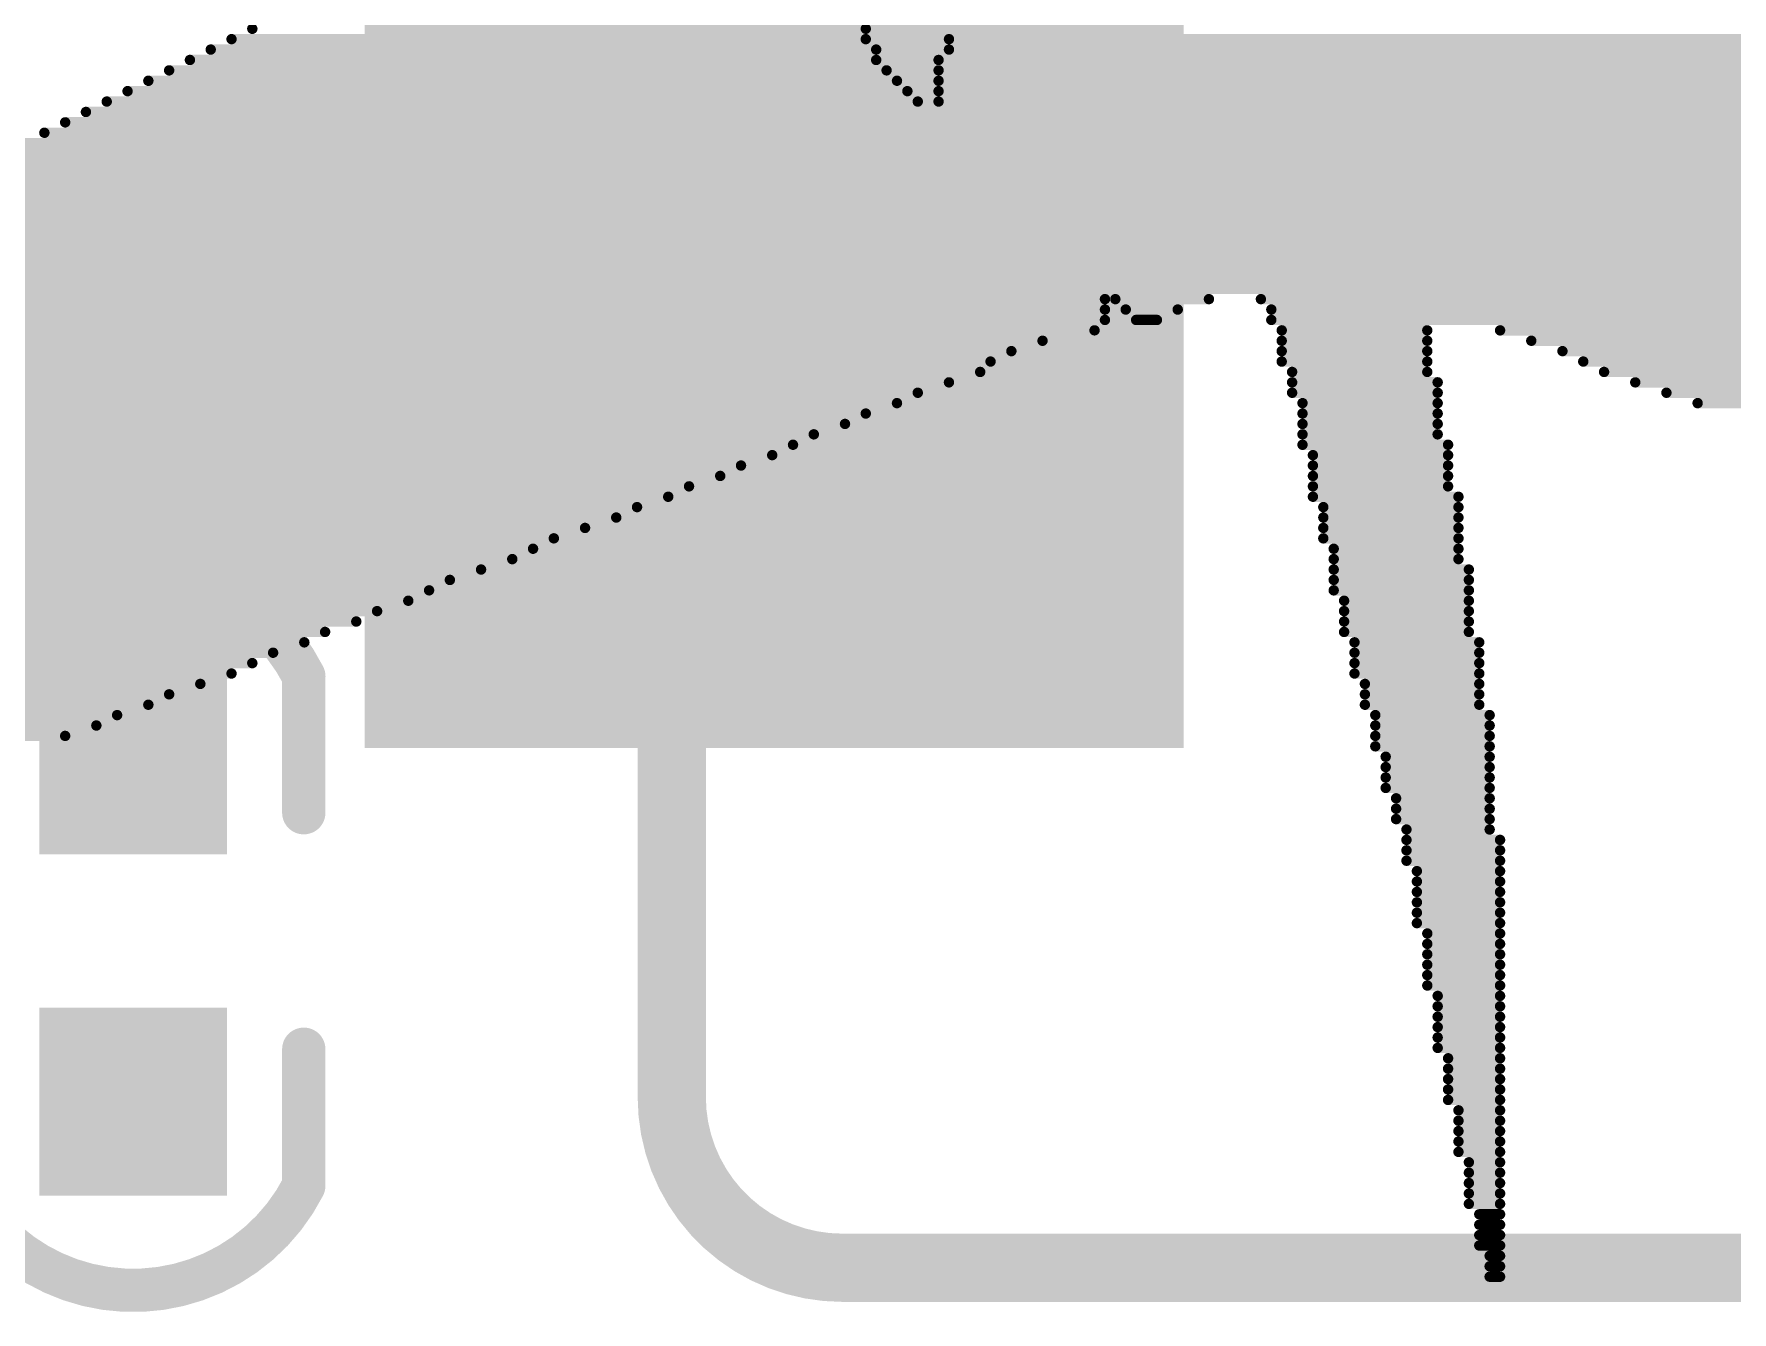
# Model space of a CAD drawing. Header units: millimetres. Extents: x -6 to 151, y -20 to 98.
# Drawn here: x 45.603 to 50.581, y 23.127 to 26.873 of the extents above; entities that cross this region are included whole.
import ezdxf

# ---------------------------------------------------------------- set-up
doc = ezdxf.new("R2010")
doc.units = ezdxf.units.MM
for name, color, linetype in [('BottomOverlay', 54, 'Continuous'), ('TopOverlay', 2, 'Continuous'), ('TopPaste', 8, 'Continuous'), ('TopSolder', 216, 'Continuous')]:
    doc.layers.add(name, color=color, linetype=linetype)

# ---------------------------------------------------------------- blocks, each defined once
blk = doc.blocks.new('CAP0402_159')
at = {"layer": 'TopPaste'}
for points in [[(-0.75, 0.25), (-0.25, 0.25), (-0.25, -0.25), (-0.75, -0.25)], [(0.25, 0.25), (0.75, 0.25), (0.75, -0.25), (0.25, -0.25)]]:
    blk.add_hatch(color=8, dxfattribs=at).paths.add_polyline_path(points)
at = {"layer": 'TopSolder'}
for points in [[(-0.7754, 0.2754), (-0.2246, 0.2754), (-0.2246, -0.2754), (-0.7754, -0.2754)], [(0.2246, 0.2754), (0.7754, 0.2754), (0.7754, -0.2754), (0.2246, -0.2754)]]:
    blk.add_hatch(color=216, dxfattribs=at).paths.add_polyline_path(points)
at = {"layer": 'TopOverlay', "const_width": 0.127}
for points in [[(-0.7472, -0.4997, -0.613401), (-0.7463, 0.5002)], [(0.7472, 0.4997, -0.613401), (0.7463, -0.5002)]]:
    blk.add_lwpolyline(points, format="xyb", dxfattribs=at)
for points in [[(-0.3466, 0.5), (-0.7466, 0.5)], [(0.7466, 0.5), (0.3466, 0.5)], [(-0.7466, -0.5), (-0.3466, -0.5)], [(0.3466, -0.5), (0.7466, -0.5)]]:
    blk.add_lwpolyline(points, dxfattribs=at)
at = {"layer": 'TopOverlay', "const_width": 0.0635}
for points in [[(-0.7784, 0.5, 1), (-0.7149, 0.5, 1)], [(-0.778, 0.5002, 1), (-0.7145, 0.5002, 1)], [(-0.3784, 0.5, 1), (-0.3149, 0.5, 1)], [(0.3149, 0.5, 1), (0.3784, 0.5, 1)], [(0.7149, 0.5, 1), (0.7784, 0.5, 1)], [(0.7154, 0.4997, 1), (0.7789, 0.4997, 1)], [(-0.7789, -0.4997, 1), (-0.7154, -0.4997, 1)], [(-0.7784, -0.5, 1), (-0.7149, -0.5, 1)], [(-0.3784, -0.5, 1), (-0.3149, -0.5, 1)], [(0.3149, -0.5, 1), (0.3784, -0.5, 1)], [(0.7145, -0.5002, 1), (0.778, -0.5002, 1)], [(0.7149, -0.5, 1), (0.7784, -0.5, 1)]]:
    blk.add_lwpolyline(points, format="xyb", close=True, dxfattribs=at)
blk = doc.blocks.new('0650_____171')
at = {"layer": 'TopPaste'}
blk.add_hatch(color=8, dxfattribs=at).paths.add_polyline_path([(-1.8241, -1.7499), (-4.1741, -1.7499), (-4.1741, 1.7501), (-1.8241, 1.7501)])
at = {"layer": 'TopSolder'}
blk.add_hatch(color=216, dxfattribs=at).paths.add_polyline_path([(-1.7987, -1.7753), (-4.1995, -1.7753), (-4.1995, 1.7755), (-1.7987, 1.7755)])
at = {"layer": 'TopOverlay', "const_width": 0.2}
for points in [[(-3.299, -2.7987), (-3.299, 2.8013)], [(-2.7992, -3.2985), (2.8008, -3.2985)]]:
    blk.add_lwpolyline(points, dxfattribs=at)
blk.add_lwpolyline([(-2.799, -3.2985, -0.414214), (-3.299, -2.7985)], format="xyb", dxfattribs=at)
at = {"layer": 'TopOverlay', "const_width": 0.1}
for points in [[(-3.349, -2.7985, 1), (-3.249, -2.7985, 1)], [(-3.349, -2.7987, 1), (-3.249, -2.7987, 1)], [(-2.8492, -3.2985, 1), (-2.7492, -3.2985, 1)], [(-2.849, -3.2985, 1), (-2.749, -3.2985, 1)]]:
    blk.add_lwpolyline(points, format="xyb", close=True, dxfattribs=at)

msp = doc.modelspace()

# ---------------------------------------------------------------- linework, layer by layer
at = {"layer": 'BottomOverlay', "const_width": 0.0152}
for points in [[(46.2356, 26.8884, 1), (46.2509, 26.8884, 1)], [(48.0339, 26.8884, 1), (48.0492, 26.8884, 1)], [(46.1137, 26.8275, 1), (46.1289, 26.8275, 1)], [(46.1747, 26.858, 1), (46.1899, 26.858, 1)], [(48.0339, 26.858, 1), (48.0492, 26.858, 1)], [(48.0644, 26.8275, 1), (48.0797, 26.8275, 1)], [(48.2778, 26.858, 1), (48.293, 26.858, 1)], [(48.2778, 26.8275, 1), (48.293, 26.8275, 1)], [(45.9918, 26.7665, 1), (46.007, 26.7665, 1)], [(46.0527, 26.797, 1), (46.068, 26.797, 1)], [(48.0644, 26.797, 1), (48.0797, 26.797, 1)], [(48.0949, 26.7665, 1), (48.1101, 26.7665, 1)], [(48.2473, 26.797, 1), (48.2625, 26.797, 1)], [(48.2473, 26.7665, 1), (48.2625, 26.7665, 1)], [(45.9308, 26.736, 1), (45.9461, 26.736, 1)], [(48.1254, 26.736, 1), (48.1406, 26.736, 1)], [(48.2473, 26.736, 1), (48.2625, 26.736, 1)], [(45.8089, 26.6751, 1), (45.8241, 26.6751, 1)], [(45.8699, 26.7056, 1), (45.8851, 26.7056, 1)], [(48.1559, 26.7056, 1), (48.1711, 26.7056, 1)], [(48.1863, 26.6751, 1), (48.2016, 26.6751, 1)], [(48.2473, 26.7056, 1), (48.2625, 26.7056, 1)], [(48.2473, 26.6751, 1), (48.2625, 26.6751, 1)], [(45.7479, 26.6446, 1), (45.7632, 26.6446, 1)], [(45.626, 26.5836, 1), (45.6413, 26.5836, 1)], [(45.687, 26.6141, 1), (45.7022, 26.6141, 1)], [(48.735, 26.096, 1), (48.7502, 26.096, 1)], [(48.7655, 26.096, 1), (48.7807, 26.096, 1)], [(49.0398, 26.096, 1), (49.055, 26.096, 1)], [(49.1922, 26.096, 1), (49.2074, 26.096, 1)], [(48.735, 26.0655, 1), (48.7502, 26.0655, 1)], [(48.735, 26.035, 1), (48.7502, 26.035, 1)], [(48.7959, 26.0655, 1), (48.8112, 26.0655, 1)], [(48.8264, 26.035, 1), (48.8417, 26.035, 1)], [(48.8874, 26.035, 1), (48.9026, 26.035, 1)], [(48.9483, 26.0655, 1), (48.9636, 26.0655, 1)], [(49.2227, 26.0655, 1), (49.2379, 26.0655, 1)], [(49.2227, 26.035, 1), (49.2379, 26.035, 1)], [(48.5521, 25.974, 1), (48.5673, 25.974, 1)], [(48.7045, 26.0045, 1), (48.7197, 26.0045, 1)], [(49.2531, 26.0045, 1), (49.2684, 26.0045, 1)], [(49.2531, 25.974, 1), (49.2684, 25.974, 1)], [(49.6799, 26.0045, 1), (49.6951, 26.0045, 1)], [(49.6799, 25.974, 1), (49.6951, 25.974, 1)], [(49.8932, 26.0045, 1), (49.9085, 26.0045, 1)], [(49.9847, 25.974, 1), (49.9999, 25.974, 1)], [(48.4607, 25.9436, 1), (48.4759, 25.9436, 1)], [(49.2531, 25.9436, 1), (49.2684, 25.9436, 1)], [(49.6799, 25.9436, 1), (49.6951, 25.9436, 1)], [(50.0761, 25.9436, 1), (50.0913, 25.9436, 1)], [(48.3692, 25.8826, 1), (48.3845, 25.8826, 1)], [(48.3997, 25.9131, 1), (48.4149, 25.9131, 1)], [(49.2531, 25.9131, 1), (49.2684, 25.9131, 1)], [(49.2836, 25.8826, 1), (49.2989, 25.8826, 1)], [(49.6799, 25.9131, 1), (49.6951, 25.9131, 1)], [(49.6799, 25.8826, 1), (49.6951, 25.8826, 1)], [(50.1371, 25.9131, 1), (50.1523, 25.9131, 1)], [(50.198, 25.8826, 1), (50.2133, 25.8826, 1)], [(48.1863, 25.8216, 1), (48.2016, 25.8216, 1)], [(48.2778, 25.8521, 1), (48.293, 25.8521, 1)], [(49.2836, 25.8521, 1), (49.2989, 25.8521, 1)], [(49.2836, 25.8216, 1), (49.2989, 25.8216, 1)], [(49.7103, 25.8521, 1), (49.7256, 25.8521, 1)], [(49.7103, 25.8216, 1), (49.7256, 25.8216, 1)], [(50.2895, 25.8521, 1), (50.3047, 25.8521, 1)], [(50.3809, 25.8216, 1), (50.3961, 25.8216, 1)], [(48.1254, 25.7912, 1), (48.1406, 25.7912, 1)], [(49.3141, 25.7912, 1), (49.3293, 25.7912, 1)], [(49.7103, 25.7912, 1), (49.7256, 25.7912, 1)], [(50.4723, 25.7912, 1), (50.4876, 25.7912, 1)], [(47.973, 25.7302, 1), (47.9882, 25.7302, 1)], [(48.0339, 25.7607, 1), (48.0492, 25.7607, 1)], [(49.3141, 25.7607, 1), (49.3293, 25.7607, 1)], [(49.3141, 25.7302, 1), (49.3293, 25.7302, 1)], [(49.7103, 25.7607, 1), (49.7256, 25.7607, 1)], [(49.7103, 25.7302, 1), (49.7256, 25.7302, 1)], [(47.8815, 25.6997, 1), (47.8968, 25.6997, 1)], [(49.3141, 25.6997, 1), (49.3293, 25.6997, 1)], [(49.7103, 25.6997, 1), (49.7256, 25.6997, 1)], [(47.7596, 25.6388, 1), (47.7749, 25.6388, 1)], [(47.8206, 25.6692, 1), (47.8358, 25.6692, 1)], [(49.3141, 25.6692, 1), (49.3293, 25.6692, 1)], [(49.3446, 25.6388, 1), (49.3598, 25.6388, 1)], [(49.7408, 25.6692, 1), (49.7561, 25.6692, 1)], [(49.7408, 25.6388, 1), (49.7561, 25.6388, 1)], [(47.6072, 25.5778, 1), (47.6225, 25.5778, 1)], [(47.6682, 25.6083, 1), (47.6834, 25.6083, 1)], [(49.3446, 25.6083, 1), (49.3598, 25.6083, 1)], [(49.3446, 25.5778, 1), (49.3598, 25.5778, 1)], [(49.7408, 25.6083, 1), (49.7561, 25.6083, 1)], [(49.7408, 25.5778, 1), (49.7561, 25.5778, 1)], [(47.5158, 25.5473, 1), (47.531, 25.5473, 1)], [(49.3446, 25.5473, 1), (49.3598, 25.5473, 1)], [(49.7408, 25.5473, 1), (49.7561, 25.5473, 1)], [(47.3634, 25.4864, 1), (47.3786, 25.4864, 1)], [(47.4548, 25.5168, 1), (47.4701, 25.5168, 1)], [(49.3446, 25.5168, 1), (49.3598, 25.5168, 1)], [(49.3751, 25.4864, 1), (49.3903, 25.4864, 1)], [(49.7713, 25.5168, 1), (49.7865, 25.5168, 1)], [(49.7713, 25.4864, 1), (49.7865, 25.4864, 1)], [(47.211, 25.4254, 1), (47.2262, 25.4254, 1)], [(47.3024, 25.4559, 1), (47.3177, 25.4559, 1)], [(49.3751, 25.4559, 1), (49.3903, 25.4559, 1)], [(49.3751, 25.4254, 1), (49.3903, 25.4254, 1)], [(49.7713, 25.4559, 1), (49.7865, 25.4559, 1)], [(49.7713, 25.4254, 1), (49.7865, 25.4254, 1)], [(47.1195, 25.3949, 1), (47.1348, 25.3949, 1)], [(49.3751, 25.3949, 1), (49.3903, 25.3949, 1)], [(49.7713, 25.3949, 1), (49.7865, 25.3949, 1)], [(46.9976, 25.334, 1), (47.0129, 25.334, 1)], [(47.0586, 25.3644, 1), (47.0738, 25.3644, 1)], [(49.4055, 25.3644, 1), (49.4208, 25.3644, 1)], [(49.4055, 25.334, 1), (49.4208, 25.334, 1)], [(49.7713, 25.3644, 1), (49.7865, 25.3644, 1)], [(49.7713, 25.334, 1), (49.7865, 25.334, 1)], [(46.8147, 25.273, 1), (46.83, 25.273, 1)], [(46.9062, 25.3035, 1), (46.9214, 25.3035, 1)], [(49.4055, 25.3035, 1), (49.4208, 25.3035, 1)], [(49.4055, 25.273, 1), (49.4208, 25.273, 1)], [(49.8018, 25.3035, 1), (49.817, 25.3035, 1)], [(49.8018, 25.273, 1), (49.817, 25.273, 1)], [(46.7538, 25.2425, 1), (46.769, 25.2425, 1)], [(49.4055, 25.2425, 1), (49.4208, 25.2425, 1)], [(49.8018, 25.2425, 1), (49.817, 25.2425, 1)], [(46.6014, 25.1816, 1), (46.6166, 25.1816, 1)], [(46.6928, 25.212, 1), (46.7081, 25.212, 1)], [(49.436, 25.212, 1), (49.4513, 25.212, 1)], [(49.436, 25.1816, 1), (49.4513, 25.1816, 1)], [(49.8018, 25.212, 1), (49.817, 25.212, 1)], [(49.8018, 25.1816, 1), (49.817, 25.1816, 1)], [(46.5404, 25.1511, 1), (46.5557, 25.1511, 1)], [(49.436, 25.1511, 1), (49.4513, 25.1511, 1)], [(49.8018, 25.1511, 1), (49.817, 25.1511, 1)], [(46.388, 25.0901, 1), (46.4033, 25.0901, 1)], [(46.449, 25.1206, 1), (46.4642, 25.1206, 1)], [(49.436, 25.1206, 1), (49.4513, 25.1206, 1)], [(49.4665, 25.0901, 1), (49.4817, 25.0901, 1)], [(49.8018, 25.1206, 1), (49.817, 25.1206, 1)], [(49.8323, 25.0901, 1), (49.8475, 25.0901, 1)], [(46.2356, 25.0292, 1), (46.2509, 25.0292, 1)], [(46.2966, 25.0596, 1), (46.3118, 25.0596, 1)], [(49.4665, 25.0596, 1), (49.4817, 25.0596, 1)], [(49.4665, 25.0292, 1), (49.4817, 25.0292, 1)], [(49.8323, 25.0596, 1), (49.8475, 25.0596, 1)], [(49.8323, 25.0292, 1), (49.8475, 25.0292, 1)], [(46.1747, 24.9987, 1), (46.1899, 24.9987, 1)], [(49.4665, 24.9987, 1), (49.4817, 24.9987, 1)], [(49.8323, 24.9987, 1), (49.8475, 24.9987, 1)], [(45.9918, 24.9377, 1), (46.007, 24.9377, 1)], [(46.0832, 24.9682, 1), (46.0985, 24.9682, 1)], [(49.497, 24.9682, 1), (49.5122, 24.9682, 1)], [(49.497, 24.9377, 1), (49.5122, 24.9377, 1)], [(49.8323, 24.9682, 1), (49.8475, 24.9682, 1)], [(49.8323, 24.9377, 1), (49.8475, 24.9377, 1)], [(45.8394, 24.8768, 1), (45.8546, 24.8768, 1)], [(45.9308, 24.9072, 1), (45.9461, 24.9072, 1)], [(49.497, 24.9072, 1), (49.5122, 24.9072, 1)], [(49.5275, 24.8768, 1), (49.5427, 24.8768, 1)], [(49.8323, 24.9072, 1), (49.8475, 24.9072, 1)], [(49.8627, 24.8768, 1), (49.878, 24.8768, 1)], [(45.7784, 24.8463, 1), (45.7937, 24.8463, 1)], [(49.5275, 24.8463, 1), (49.5427, 24.8463, 1)], [(49.8627, 24.8463, 1), (49.878, 24.8463, 1)], [(45.687, 24.8158, 1), (45.7022, 24.8158, 1)], [(49.5275, 24.8158, 1), (49.5427, 24.8158, 1)], [(49.5275, 24.7853, 1), (49.5427, 24.7853, 1)], [(49.8627, 24.8158, 1), (49.878, 24.8158, 1)], [(49.8627, 24.7853, 1), (49.878, 24.7853, 1)], [(49.5579, 24.7548, 1), (49.5732, 24.7548, 1)], [(49.5579, 24.7244, 1), (49.5732, 24.7244, 1)], [(49.8627, 24.7548, 1), (49.878, 24.7548, 1)], [(49.8627, 24.7244, 1), (49.878, 24.7244, 1)], [(49.5579, 24.6939, 1), (49.5732, 24.6939, 1)], [(49.8627, 24.6939, 1), (49.878, 24.6939, 1)], [(49.5579, 24.6634, 1), (49.5732, 24.6634, 1)], [(49.5884, 24.6329, 1), (49.6037, 24.6329, 1)], [(49.8627, 24.6634, 1), (49.878, 24.6634, 1)], [(49.8627, 24.6329, 1), (49.878, 24.6329, 1)], [(49.5884, 24.6024, 1), (49.6037, 24.6024, 1)], [(49.8627, 24.6024, 1), (49.878, 24.6024, 1)], [(49.5884, 24.572, 1), (49.6037, 24.572, 1)], [(49.6189, 24.5415, 1), (49.6341, 24.5415, 1)], [(49.8627, 24.572, 1), (49.878, 24.572, 1)], [(49.8627, 24.5415, 1), (49.878, 24.5415, 1)], [(49.6189, 24.511, 1), (49.6341, 24.511, 1)], [(49.6189, 24.4805, 1), (49.6341, 24.4805, 1)], [(49.8932, 24.511, 1), (49.9085, 24.511, 1)], [(49.8932, 24.4805, 1), (49.9085, 24.4805, 1)], [(49.6189, 24.45, 1), (49.6341, 24.45, 1)], [(49.8932, 24.45, 1), (49.9085, 24.45, 1)], [(49.6494, 24.4196, 1), (49.6646, 24.4196, 1)], [(49.6494, 24.3891, 1), (49.6646, 24.3891, 1)], [(49.8932, 24.4196, 1), (49.9085, 24.4196, 1)], [(49.8932, 24.3891, 1), (49.9085, 24.3891, 1)], [(49.6494, 24.3586, 1), (49.6646, 24.3586, 1)], [(49.6494, 24.3281, 1), (49.6646, 24.3281, 1)], [(49.8932, 24.3586, 1), (49.9085, 24.3586, 1)], [(49.8932, 24.3281, 1), (49.9085, 24.3281, 1)], [(49.6494, 24.2976, 1), (49.6646, 24.2976, 1)], [(49.8932, 24.2976, 1), (49.9085, 24.2976, 1)], [(49.6494, 24.2672, 1), (49.6646, 24.2672, 1)], [(49.6799, 24.2367, 1), (49.6951, 24.2367, 1)], [(49.8932, 24.2672, 1), (49.9085, 24.2672, 1)], [(49.8932, 24.2367, 1), (49.9085, 24.2367, 1)], [(49.6799, 24.2062, 1), (49.6951, 24.2062, 1)], [(49.8932, 24.2062, 1), (49.9085, 24.2062, 1)], [(49.6799, 24.1757, 1), (49.6951, 24.1757, 1)], [(49.6799, 24.1452, 1), (49.6951, 24.1452, 1)], [(49.8932, 24.1757, 1), (49.9085, 24.1757, 1)], [(49.8932, 24.1452, 1), (49.9085, 24.1452, 1)], [(49.6799, 24.1148, 1), (49.6951, 24.1148, 1)], [(49.6799, 24.0843, 1), (49.6951, 24.0843, 1)], [(49.8932, 24.1148, 1), (49.9085, 24.1148, 1)], [(49.8932, 24.0843, 1), (49.9085, 24.0843, 1)], [(49.7103, 24.0538, 1), (49.7256, 24.0538, 1)], [(49.8932, 24.0538, 1), (49.9085, 24.0538, 1)], [(49.7103, 24.0233, 1), (49.7256, 24.0233, 1)], [(49.7103, 23.9928, 1), (49.7256, 23.9928, 1)], [(49.8932, 24.0233, 1), (49.9085, 24.0233, 1)], [(49.8932, 23.9928, 1), (49.9085, 23.9928, 1)], [(49.7103, 23.9624, 1), (49.7256, 23.9624, 1)], [(49.7103, 23.9319, 1), (49.7256, 23.9319, 1)], [(49.8932, 23.9624, 1), (49.9085, 23.9624, 1)], [(49.8932, 23.9319, 1), (49.9085, 23.9319, 1)], [(49.7103, 23.9014, 1), (49.7256, 23.9014, 1)], [(49.8932, 23.9014, 1), (49.9085, 23.9014, 1)], [(49.7408, 23.8709, 1), (49.7561, 23.8709, 1)], [(49.7408, 23.8404, 1), (49.7561, 23.8404, 1)], [(49.8932, 23.8709, 1), (49.9085, 23.8709, 1)], [(49.8932, 23.8404, 1), (49.9085, 23.8404, 1)], [(49.7408, 23.81, 1), (49.7561, 23.81, 1)], [(49.7408, 23.7795, 1), (49.7561, 23.7795, 1)], [(49.8932, 23.81, 1), (49.9085, 23.81, 1)], [(49.8932, 23.7795, 1), (49.9085, 23.7795, 1)], [(49.7408, 23.749, 1), (49.7561, 23.749, 1)], [(49.8932, 23.749, 1), (49.9085, 23.749, 1)], [(49.7713, 23.7185, 1), (49.7865, 23.7185, 1)], [(49.7713, 23.688, 1), (49.7865, 23.688, 1)], [(49.8932, 23.7185, 1), (49.9085, 23.7185, 1)], [(49.8932, 23.688, 1), (49.9085, 23.688, 1)], [(49.7713, 23.6576, 1), (49.7865, 23.6576, 1)], [(49.8932, 23.6576, 1), (49.9085, 23.6576, 1)], [(49.7713, 23.6271, 1), (49.7865, 23.6271, 1)], [(49.7713, 23.5966, 1), (49.7865, 23.5966, 1)], [(49.8932, 23.6271, 1), (49.9085, 23.6271, 1)], [(49.8932, 23.5966, 1), (49.9085, 23.5966, 1)], [(49.8018, 23.5661, 1), (49.817, 23.5661, 1)], [(49.8018, 23.5356, 1), (49.817, 23.5356, 1)], [(49.8932, 23.5661, 1), (49.9085, 23.5661, 1)], [(49.8932, 23.5356, 1), (49.9085, 23.5356, 1)], [(49.8018, 23.5052, 1), (49.817, 23.5052, 1)], [(49.8932, 23.5052, 1), (49.9085, 23.5052, 1)], [(49.8018, 23.4747, 1), (49.817, 23.4747, 1)], [(49.8018, 23.4442, 1), (49.817, 23.4442, 1)], [(49.8932, 23.4747, 1), (49.9085, 23.4747, 1)], [(49.8932, 23.4442, 1), (49.9085, 23.4442, 1)], [(49.8323, 23.4137, 1), (49.8475, 23.4137, 1)], [(49.8323, 23.3832, 1), (49.8475, 23.3832, 1)], [(49.8932, 23.4137, 1), (49.9085, 23.4137, 1)], [(49.8932, 23.3832, 1), (49.9085, 23.3832, 1)], [(49.8323, 23.3528, 1), (49.8475, 23.3528, 1)], [(49.8932, 23.3528, 1), (49.9085, 23.3528, 1)], [(49.8323, 23.3223, 1), (49.8475, 23.3223, 1)], [(49.8627, 23.2918, 1), (49.878, 23.2918, 1)], [(49.8932, 23.3223, 1), (49.9085, 23.3223, 1)], [(49.8932, 23.2918, 1), (49.9085, 23.2918, 1)], [(49.8627, 23.2613, 1), (49.878, 23.2613, 1)], [(49.8627, 23.2308, 1), (49.878, 23.2308, 1)], [(49.8932, 23.2613, 1), (49.9085, 23.2613, 1)], [(49.8932, 23.2308, 1), (49.9085, 23.2308, 1)]]:
    msp.add_lwpolyline(points, format="xyb", close=True, dxfattribs=at)
at = {"layer": 'BottomOverlay', "const_width": 0.0305}
for points in [[(46.1213, 26.8275), (48.072, 26.8275)], [(46.1823, 26.858), (48.0416, 26.858)], [(48.2854, 26.858), (52.1868, 26.858)], [(48.2854, 26.8275), (52.2478, 26.8275)], [(45.9994, 26.7665), (48.1025, 26.7665)], [(46.0604, 26.797), (48.072, 26.797)], [(48.2549, 26.797), (52.3088, 26.797)], [(48.2549, 26.7665), (52.3697, 26.7665)], [(45.9384, 26.736), (48.133, 26.736)], [(48.2549, 26.736), (52.4307, 26.736)], [(45.8165, 26.6751), (48.194, 26.6751)], [(45.8775, 26.7056), (48.1635, 26.7056)], [(48.2549, 26.7056), (52.4916, 26.7056)], [(48.2549, 26.6751), (52.5221, 26.6751)], [(45.7556, 26.6446), (52.5831, 26.6446)], [(45.6336, 26.5836), (52.6745, 26.5836)], [(45.6946, 26.6141), (52.644, 26.6141)], [(45.5117, 26.5227), (52.766, 26.5227)], [(45.5727, 26.5532), (52.7355, 26.5532)], [(45.4508, 26.4922), (52.8269, 26.4922)], [(44.9936, 26.4312), (52.9184, 26.4312)], [(45.3898, 26.4617), (52.8574, 26.4617)], [(44.9936, 26.4008), (52.9488, 26.4008)], [(44.9936, 26.3703), (53.0098, 26.3703)], [(44.9936, 26.3398), (53.0403, 26.3398)], [(44.9021, 26.2788), (53.1317, 26.2788)], [(44.9936, 26.3093), (53.1012, 26.3093)], [(44.8412, 26.2179), (53.2232, 26.2179)], [(44.9021, 26.2484), (53.1927, 26.2484)], [(44.7802, 26.1874), (53.2841, 26.1874)], [(44.6583, 26.1264), (53.3756, 26.1264)], [(44.7192, 26.1569), (53.3146, 26.1569)], [(44.5668, 26.096), (48.7426, 26.096)], [(48.7731, 26.096), (49.0474, 26.096)], [(49.1998, 26.096), (53.406, 26.096)], [(44.4449, 26.035), (48.7426, 26.035)], [(44.5059, 26.0655), (48.7426, 26.0655)], [(48.8036, 26.0655), (48.956, 26.0655)], [(48.834, 26.035), (48.895, 26.035)], [(49.2303, 26.0655), (53.4365, 26.0655)], [(49.2303, 26.035), (53.4975, 26.035)], [(44.2925, 25.974), (48.5597, 25.974)], [(44.384, 26.0045), (48.7121, 26.0045)], [(49.2608, 26.0045), (49.6875, 26.0045)], [(49.2608, 25.974), (49.6875, 25.974)], [(49.9008, 26.0045), (53.528, 26.0045)], [(49.9923, 25.974), (53.5889, 25.974)], [(44.2316, 25.9436), (48.4683, 25.9436)], [(49.2608, 25.9436), (49.6875, 25.9436)], [(50.0837, 25.9436), (53.6194, 25.9436)], [(44.1096, 25.8826), (48.3768, 25.8826)], [(44.1706, 25.9131), (48.4073, 25.9131)], [(49.2608, 25.9131), (49.6875, 25.9131)], [(49.2912, 25.8826), (49.6875, 25.8826)], [(50.1447, 25.9131), (53.6804, 25.9131)], [(50.2056, 25.8826), (53.7108, 25.8826)], [(43.9572, 25.8216), (48.194, 25.8216)], [(44.0182, 25.8521), (48.2854, 25.8521)], [(49.2912, 25.8521), (49.718, 25.8521)], [(49.2912, 25.8216), (49.718, 25.8216)], [(50.2971, 25.8521), (53.7718, 25.8521)], [(50.3885, 25.8216), (53.8023, 25.8216)], [(43.8963, 25.7912), (48.133, 25.7912)], [(49.3217, 25.7912), (49.718, 25.7912)], [(50.48, 25.7912), (53.8328, 25.7912)], [(43.7439, 25.7302), (47.9806, 25.7302)], [(43.8353, 25.7607), (48.0416, 25.7607)], [(49.3217, 25.7607), (49.718, 25.7607)], [(49.3217, 25.7302), (49.718, 25.7302)], [(43.6829, 25.6997), (47.8892, 25.6997)], [(49.3217, 25.6997), (49.718, 25.6997)], [(43.561, 25.6388), (47.7672, 25.6388)], [(43.622, 25.6692), (47.8282, 25.6692)], [(49.3217, 25.6692), (49.7484, 25.6692)], [(49.3522, 25.6388), (49.7484, 25.6388)], [(43.4086, 25.5778), (47.6148, 25.5778)], [(43.4696, 25.6083), (47.6758, 25.6083)], [(49.3522, 25.6083), (49.7484, 25.6083)], [(49.3522, 25.5778), (49.7484, 25.5778)], [(43.3476, 25.5473), (47.5234, 25.5473)], [(49.3522, 25.5473), (49.7484, 25.5473)], [(43.1952, 25.4864), (47.371, 25.4864)], [(43.2867, 25.5168), (47.4624, 25.5168)], [(49.3522, 25.5168), (49.7789, 25.5168)], [(49.3827, 25.4864), (49.7789, 25.4864)], [(43.0733, 25.4254), (47.2186, 25.4254)], [(43.1343, 25.4559), (47.31, 25.4559)], [(49.3827, 25.4559), (49.7789, 25.4559)], [(49.3827, 25.4254), (49.7789, 25.4254)], [(43.0124, 25.3949), (47.1272, 25.3949)], [(49.3827, 25.3949), (49.7789, 25.3949)], [(42.86, 25.334), (47.0052, 25.334)], [(42.9209, 25.3644), (47.0662, 25.3644)], [(49.4132, 25.3644), (49.7789, 25.3644)], [(49.4132, 25.334), (49.7789, 25.334)], [(42.738, 25.273), (46.8224, 25.273)], [(42.799, 25.3035), (46.9138, 25.3035)], [(49.4132, 25.3035), (49.8094, 25.3035)], [(49.4132, 25.273), (49.8094, 25.273)], [(42.6466, 25.2425), (46.7614, 25.2425)], [(49.4132, 25.2425), (49.8094, 25.2425)], [(42.5247, 25.1816), (46.609, 25.1816)], [(42.5856, 25.212), (46.7004, 25.212)], [(49.4436, 25.212), (49.8094, 25.212)], [(49.4436, 25.1816), (49.8094, 25.1816)], [(42.4637, 25.1511), (46.548, 25.1511)], [(49.4436, 25.1511), (49.8094, 25.1511)], [(42.3113, 25.0901), (46.3956, 25.0901)], [(42.3723, 25.1206), (46.4566, 25.1206)], [(49.4436, 25.1206), (49.8094, 25.1206)], [(49.4741, 25.0901), (49.8399, 25.0901)], [(42.1894, 25.0292), (46.2432, 25.0292)], [(42.2504, 25.0596), (46.3042, 25.0596)], [(49.4741, 25.0596), (49.8399, 25.0596)], [(49.4741, 25.0292), (49.8399, 25.0292)], [(42.098, 24.9987), (46.1823, 24.9987)], [(49.4741, 24.9987), (49.8399, 24.9987)], [(41.976, 24.9377), (45.9994, 24.9377)], [(42.037, 24.9682), (46.0908, 24.9682)], [(49.5046, 24.9682), (49.8399, 24.9682)], [(49.5046, 24.9377), (49.8399, 24.9377)], [(41.6103, 24.8768), (45.847, 24.8768)], [(41.9151, 24.9072), (45.9384, 24.9072)], [(49.5046, 24.9072), (49.8399, 24.9072)], [(49.5351, 24.8768), (49.8704, 24.8768)], [(41.6103, 24.8463), (45.786, 24.8463)], [(49.5351, 24.8463), (49.8704, 24.8463)], [(41.6103, 24.8158), (45.6946, 24.8158)], [(49.5351, 24.8158), (49.8704, 24.8158)], [(49.5351, 24.7853), (49.8704, 24.7853)], [(49.5656, 24.7548), (49.8704, 24.7548)], [(49.5656, 24.7244), (49.8704, 24.7244)], [(49.5656, 24.6939), (49.8704, 24.6939)], [(49.5656, 24.6634), (49.8704, 24.6634)], [(49.596, 24.6329), (49.8704, 24.6329)], [(49.596, 24.6024), (49.8704, 24.6024)], [(49.596, 24.572), (49.8704, 24.572)], [(49.6265, 24.5415), (49.8704, 24.5415)], [(49.6265, 24.511), (49.9008, 24.511)], [(49.6265, 24.4805), (49.9008, 24.4805)], [(49.6265, 24.45), (49.9008, 24.45)], [(49.657, 24.4196), (49.9008, 24.4196)], [(49.657, 24.3891), (49.9008, 24.3891)], [(49.657, 24.3586), (49.9008, 24.3586)], [(49.657, 24.3281), (49.9008, 24.3281)], [(49.657, 24.2976), (49.9008, 24.2976)], [(49.657, 24.2672), (49.9008, 24.2672)], [(49.6875, 24.2367), (49.9008, 24.2367)], [(49.6875, 24.2062), (49.9008, 24.2062)], [(49.6875, 24.1757), (49.9008, 24.1757)], [(49.6875, 24.1452), (49.9008, 24.1452)], [(49.6875, 24.1148), (49.9008, 24.1148)], [(49.6875, 24.0843), (49.9008, 24.0843)], [(49.718, 24.0538), (49.9008, 24.0538)], [(49.718, 24.0233), (49.9008, 24.0233)], [(49.718, 23.9928), (49.9008, 23.9928)], [(49.718, 23.9624), (49.9008, 23.9624)], [(49.718, 23.9319), (49.9008, 23.9319)], [(49.718, 23.9014), (49.9008, 23.9014)], [(49.7484, 23.8709), (49.9008, 23.8709)], [(49.7484, 23.8404), (49.9008, 23.8404)], [(49.7484, 23.81), (49.9008, 23.81)], [(49.7484, 23.7795), (49.9008, 23.7795)], [(49.7484, 23.749), (49.9008, 23.749)], [(49.7789, 23.7185), (49.9008, 23.7185)], [(49.7789, 23.688), (49.9008, 23.688)], [(49.7789, 23.6576), (49.9008, 23.6576)], [(49.7789, 23.6271), (49.9008, 23.6271)], [(49.7789, 23.5966), (49.9008, 23.5966)], [(49.8094, 23.5661), (49.9008, 23.5661)], [(49.8094, 23.5356), (49.9008, 23.5356)], [(49.8094, 23.5052), (49.9008, 23.5052)], [(49.8094, 23.4747), (49.9008, 23.4747)], [(49.8094, 23.4442), (49.9008, 23.4442)], [(49.8399, 23.4137), (49.9008, 23.4137)], [(49.8399, 23.3832), (49.9008, 23.3832)], [(49.8399, 23.3528), (49.9008, 23.3528)], [(49.8399, 23.3223), (49.9008, 23.3223)], [(49.8704, 23.2918), (49.9008, 23.2918)], [(49.8704, 23.2613), (49.9008, 23.2613)], [(49.8704, 23.2308), (49.9008, 23.2308)]]:
    msp.add_lwpolyline(points, dxfattribs=at)

# ---------------------------------------------------------------- block references
msp.add_blockref('0650_____171', (50.7718, 26.5555))
at = {"rotation": 270}
msp.add_blockref('CAP0402_159', (45.8941, 24.2441), dxfattribs=at)

doc.saveas('drawing.dxf')
